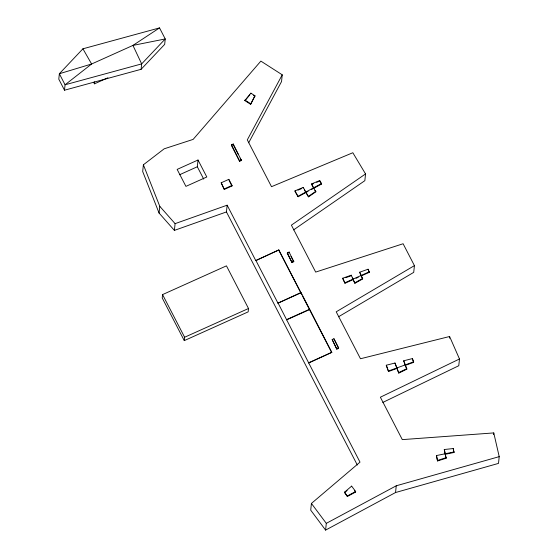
<?xml version="1.0" encoding="UTF-8"?>
<svg xmlns="http://www.w3.org/2000/svg" width="558" height="558" viewBox="0 0 558 558"><rect width="100%" height="100%" fill="white"/><g stroke="black" fill="none" stroke-linecap="round" stroke-linejoin="round"><path stroke-width="0.84" d="M64.505 90.208L65.063 84.795L59.35 73.74L82.926 48.804L159.525 27.9L165.238 38.948L164.68 44.368L141.104 69.304L64.505 90.208L58.792 79.159L59.35 73.74L91.61 64.003L132.937 45.414L159.525 27.9M107.903 77.778L94.462 83.826L94.679 81.754M141.104 69.304L141.662 63.891L132.937 45.414L165.238 38.948L141.662 63.891L65.063 84.795L91.61 64.003L82.926 48.804M248.666 142.792L281.546 81.552L282.236 74.814L260.865 61.108L193.124 139.402L164.178 148.819L143.385 164.791L142.688 171.529L159.079 213.058L174.396 230.391L226.443 211.935L227.141 205.191L175.093 223.646L174.396 230.391M159.079 213.058L159.776 206.314L143.385 164.791M162.566 294.596L162.225 297.965L184.279 340.617L248.157 311.873L248.505 308.504L226.45 265.852L162.566 294.596L184.621 337.248L184.279 340.617M203.705 179.104L197.323 166.758L198.02 160.013L177.151 169.402L185.926 186.379L206.802 176.991L198.02 160.013M221.191 182.794L224.288 189.441L231.954 185.995L232.009 185.437L228.857 179.341L221.191 182.794L224.288 189.441M231.417 145.366L231.479 144.808L233.244 144.013L241.419 160.495L239.654 161.29L231.417 145.366L233.188 144.571L233.244 144.013M228.801 179.892L228.857 179.341M244.871 100.607L250.891 93.165L254.971 95.781L250.633 104.297L244.871 100.607L249.747 94.972M239.654 161.29L231.479 144.808M250.835 93.716L250.891 93.165M250.633 104.297L254.971 95.781M278.833 249.949L255.78 260.579L278.833 249.949L300.985 292.79L277.968 303.147L255.808 260.307M277.968 303.147L301.013 292.518L309.662 309.237L331.787 352.356L308.734 362.993L360.008 462.143L311.42 503.442L310.722 510.179L325.6 530.1L395.552 492.526L498.51 463.391L499.208 456.646L493.767 432.917L402.304 439.62L380.375 397.212L459.478 358.982L449.609 336.502L360.482 358.752L336.209 311.81L414.42 265.622L403.106 243.748L315.675 272.088L291.395 225.146L365.546 173.936L352.83 152.739L271.509 186.686L247.306 139.877L282.236 74.814M287.3 253.423L287.356 252.872L289.121 252.076L293.759 261.716L291.994 262.511L287.3 253.423L288.479 252.893M311.49 183.966L313.701 188.304L321.478 184.084L321.534 183.533L319.727 180.527L311.49 183.966L315.814 191.826L308.525 196.855L303.245 187.404L295.008 190.85L294.952 191.401L298.153 196.737L308.044 191.366M289.065 252.628L289.121 252.076M298.153 196.737L295.008 190.85M291.994 262.511L287.356 252.872M308.734 362.993L277.996 302.875M303.189 187.962L303.245 187.404M305.924 192.517L305.979 191.966M313.701 188.304L313.756 187.753M319.671 181.078L319.727 180.527M332.17 339.536L336.809 349.168L338.573 348.373L338.629 347.822L333.935 338.741L332.17 339.536L336.809 349.168M333.935 338.741L338.573 348.373M361.242 275.415L361.186 275.966L369.284 272.325L368.078 269.221L359.659 272.213L362.665 278.951L354.909 283.29L351.233 275.199L342.814 278.191L342.751 278.742L344.99 283.262L353.088 279.614L353.144 279.063M344.99 283.262L342.814 278.191M351.233 275.199L351.177 275.757L345.821 277.654M325.6 530.1L326.297 523.355L311.42 503.442M365.546 173.936L364.848 180.673L293.55 229.917M359.659 272.213L362.665 278.951M344.558 492.658L344.614 492.107L351.638 486.13L355.655 491.5L355.592 492.051L347.397 496.46L344.558 492.658L347.111 490.482M368.078 269.221L369.284 272.325M347.397 496.46L344.614 492.107M351.582 486.681L351.638 486.13M405.338 364.855L405.275 365.406L413.652 362.358L412.411 358.578L403.699 360.796L406.803 369.18L398.782 373.107L394.98 363.021L386.269 365.239L388.528 371.509L396.905 368.454L396.961 367.903M388.528 371.509L386.269 365.239M394.98 363.021L398.782 373.107M403.699 360.796L406.803 369.18M414.42 265.622L413.722 272.367L338.49 316.791M395.552 492.526L396.25 485.788L499.208 456.646M412.411 358.578L413.652 362.358M454.045 451.931L436.475 455.558L437.528 460.971L446.107 458.244L444.287 449.511L453.277 448.562L453.989 452.482L445.2 454.296L445.263 453.745M449.434 338.19L449.609 336.502M437.528 460.971L436.475 455.558M444.287 449.511L446.107 458.244M459.478 358.982L458.781 365.72L382.809 402.444M453.215 449.12L453.277 448.562M493.593 434.605L493.767 432.917M308.581 196.304L315.87 191.268M354.965 282.739L362.721 278.4M298.209 196.179L321.534 183.533M311.58 189.455L312.996 188.688M347.453 495.909L355.655 491.5M326.297 523.355L396.25 485.788M398.837 372.556L406.866 368.629M179.543 174.759L197.323 166.758M239.71 160.739L241.481 159.944M224.344 188.89L232.009 185.437M292.05 261.953L293.822 261.158M184.621 337.248L248.505 308.504M345.046 282.711L369.34 271.774M356.032 278.289L358.243 277.298M286.638 319.594L309.662 309.237M286.61 319.874L309.634 309.516M336.865 348.617L338.629 347.822M308.769 362.714L331.787 352.356M297.951 190.152L301.69 188.583M311.434 184.524L313.68 183.582M316.672 182.333L318.925 181.392M388.584 370.958L413.715 361.8M437.591 460.413L446.163 457.686M253.548 95.46L254.908 96.332M244.927 100.049L250.688 103.746M159.776 206.314L175.093 223.646M354.595 490.712L355.592 492.051M320.034 181.685L321.478 184.084M314.97 190.417L315.814 191.826M304.361 189.915L308.525 196.855M233.579 145.324L238.287 154.427M240.247 158.221L241.419 160.495M291.025 256.415L293.759 261.716M278.805 250.221L301.899 294.882M302.694 296.424L331.759 352.635M229.199 180.659L231.954 185.995M227.141 205.191L255.78 260.579M226.443 211.935L357.315 465.016M93.66 82.277L94.462 83.826M352.321 278.072L354.909 283.29M453.41 449.957L453.989 452.482"/></g></svg>
